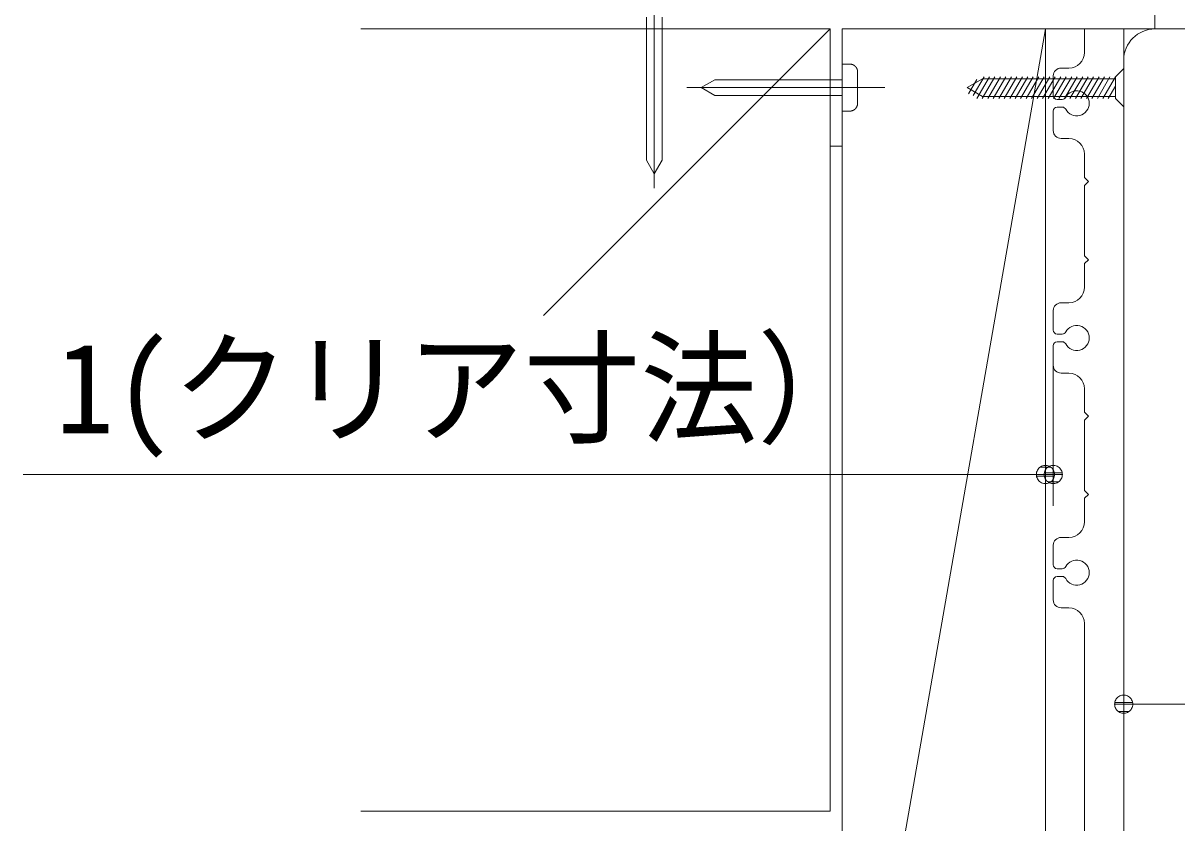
# Model space of a CAD drawing. Units: millimetres on the paper. Extents: x -305 to 305, y -152 to 152.
# Drawn here: x -66.05 to -29.18, y -76.68 to -51.11 of the extents above; entities that cross this region are included whole.
import ezdxf
from ezdxf.enums import TextEntityAlignment as Align

# ---------------------------------------------------------------- set-up
doc = ezdxf.new("R2010")
doc.units = ezdxf.units.MM
doc.linetypes.add('LONG_DASHED2', pattern=[13, 12, -1])
doc.layers.add('0-1_0', color=7, linetype='Continuous', lineweight=9)
doc.layers.add('0-6_RV', color=7, linetype='Continuous', lineweight=9)
doc.styles.add('ＭＳ ゴシック', font='')
doc.styles.get('ＭＳ ゴシック').set_extended_font_data('MS Gothic')

# ---------------------------------------------------------------- blocks, each defined once
blk = doc.blocks.new('_DOTSMALL')
at = {"layer": '0-1_0'}
for p, q in [((0.0746, 0.1), (-0.0746, 0.1)), ((0.1223, -0.0248), (-0.1223, -0.0248))]:
    blk.add_line(p, q, dxfattribs=at)
for points in [[(0.125, 0), (0.124, 0.0157), (0.1211, 0.0311), (0.1162, 0.046), (0.1095, 0.0602), (0.1011, 0.0735), (0.0911, 0.0856), (0.0797, 0.0963), (0.067, 0.1055), (0.0532, 0.1131), (0.0386, 0.1189), (0.0234, 0.1228), (0.0078, 0.1248), (-0.0078, 0.1248), (-0.0234, 0.1228), (-0.0386, 0.1189), (-0.0532, 0.1131), (-0.067, 0.1055), (-0.0797, 0.0963), (-0.0911, 0.0856), (-0.1011, 0.0735), (-0.1095, 0.0602), (-0.1162, 0.046), (-0.1211, 0.0311), (-0.124, 0.0157), (-0.125, 0), (0, 0)], [(-0.125, 0), (-0.124, -0.0157), (-0.1211, -0.0311), (-0.1162, -0.046), (-0.1095, -0.0602), (-0.1011, -0.0735), (-0.0911, -0.0856), (-0.0797, -0.0963), (-0.067, -0.1055), (-0.0532, -0.1131), (-0.0386, -0.1189), (-0.0234, -0.1228), (-0.0078, -0.1248), (0.0078, -0.1248), (0.0234, -0.1228), (0.0386, -0.1189), (0.0532, -0.1131), (0.067, -0.1055), (0.0797, -0.0963), (0.0911, -0.0856), (0.1011, -0.0735), (0.1095, -0.0602), (0.1162, -0.046), (0.1211, -0.0311), (0.124, -0.0157), (0.125, 0), (0, 0)]]:
    blk.add_lwpolyline(points, close=True, dxfattribs=at)

msp = doc.modelspace()

# ---------------------------------------------------------------- linework, layer by layer
at = {"layer": '0-6_RV', "linetype": 'LONG_DASHED2'}
for p, q in [((-45.883, -49.564), (-45.883, -56.386)), ((-29.878, -50.677), (-29.878, -51.302)), ((-46.133, -50.928), (-46.133, -55.493)), ((-45.632, -50.928), (-45.632, -55.493)), ((-52.044, -51.304), (-45.222, -51.304)), ((-40.255, -51.302), (-46.946, -51.302)), ((-40.255, -51.302), (-40.255, -55.053)), ((-39.881, -51.302), (-39.881, -55.053)), ((-1.013, -51.302), (-39.881, -51.302)), ((-39.632, -52.426), (-39.881, -52.426)), ((-39.382, -52.677), (-39.382, -53.677)), ((-35.396, -52.898), (-35.882, -53.177)), ((-35.573, -52.919), (-35.838, -53.377)), ((-35.342, -52.828), (-35.692, -53.431)), ((-35.17, -52.828), (-35.573, -53.527)), ((-34.995, -52.828), (-35.399, -53.527)), ((-31.143, -52.898), (-35.396, -52.898)), ((-34.818, -52.828), (-35.223, -53.527)), ((-34.645, -52.828), (-35.046, -53.527)), ((-34.467, -52.828), (-34.871, -53.527)), ((-34.294, -52.828), (-34.695, -53.527)), ((-34.117, -52.828), (-34.521, -53.527)), ((-33.944, -52.828), (-34.348, -53.527)), ((-33.769, -52.828), (-34.173, -53.527)), ((-33.594, -52.828), (-33.998, -53.527)), ((-33.419, -52.828), (-33.823, -53.527)), ((-33.244, -52.828), (-33.648, -53.527)), ((-33.066, -52.828), (-33.47, -53.527)), ((-32.891, -52.828), (-33.297, -53.527)), ((-32.719, -52.828), (-33.12, -53.527)), ((-32.541, -52.828), (-32.947, -53.527)), ((-32.367, -52.828), (-32.772, -53.527)), ((-32.189, -52.828), (-32.597, -53.527)), ((-32.018, -52.828), (-32.423, -53.527)), ((-31.843, -52.828), (-32.247, -53.527)), ((-31.666, -52.828), (-32.072, -53.527)), ((-31.493, -52.828), (-31.895, -53.527)), ((-31.316, -52.828), (-31.72, -53.527)), ((-31.143, -52.828), (-31.544, -53.527)), ((-38.516, -53.177), (-44.84, -53.177)), ((-43.949, -53.426), (-44.383, -53.177)), ((-39.881, -53.426), (-43.949, -53.426)), ((-35.396, -53.459), (-35.882, -53.177)), ((-31.143, -53.459), (-35.396, -53.459)), ((-31.143, -53.13), (-31.372, -53.527)), ((-39.632, -53.928), (-39.881, -53.928)), ((-39.881, -55.053), (-40.255, -55.053)), ((-46.133, -55.493), (-45.883, -55.928)), ((-45.632, -55.493), (-45.883, -55.928))]:
    msp.add_line(p, q, dxfattribs=at)
at = {"layer": '0-6_RV'}
for p, q in [((-40.255, -51.302), (-49.417, -60.458)), ((-39.881, -88.55), (-39.881, -51.302)), ((-33.753, -51.302), (-39.881, -51.302)), ((-33.379, -51.302), (-39.881, -88.55)), ((-33.379, -88.55), (-33.379, -51.302)), ((-32.129, -51.302), (-32.129, -52.052)), ((-30.879, -51.302), (-32.129, -51.302)), ((-30.879, -51.302), (-30.879, -92.552)), ((-32.629, -52.552), (-32.879, -52.552)), ((-33.129, -52.802), (-33.129, -53.427)), ((-32.84, -53.552), (-33.004, -53.552)), ((-32.84, -53.802), (-33.004, -53.802)), ((-33.129, -53.927), (-33.129, -54.552)), ((-32.629, -54.802), (-32.879, -54.802)), ((-32.129, -55.302), (-32.129, -56.052)), ((-32.129, -56.302), (-32.129, -58.552)), ((-32.129, -58.552), (-32.004, -58.677)), ((-32.004, -58.677), (-32.129, -58.802)), ((-32.129, -58.802), (-32.129, -59.552)), ((-32.629, -60.052), (-32.879, -60.052)), ((-33.129, -60.302), (-33.129, -60.927)), ((-32.84, -61.052), (-33.004, -61.052)), ((-33.129, -61.427), (-33.129, -62.052)), ((-33.129, -61.427), (-33.129, -66.542)), ((-32.84, -61.302), (-33.004, -61.302)), ((-32.629, -62.302), (-32.879, -62.302)), ((-32.129, -62.802), (-32.129, -63.552)), ((-32.129, -63.802), (-32.129, -66.052)), ((-33.379, -65.542), (-66.054, -65.542)), ((-33.129, -65.542), (-33.379, -65.542)), ((-32.129, -66.052), (-32.004, -66.177)), ((-32.004, -66.177), (-32.129, -66.302)), ((-32.129, -66.302), (-32.129, -67.052)), ((-33.129, -67.802), (-33.129, -68.427)), ((-32.629, -67.552), (-32.879, -67.552)), ((-32.84, -68.552), (-33.004, -68.552)), ((-33.129, -68.927), (-33.129, -69.552)), ((-32.84, -68.802), (-33.004, -68.802)), ((-32.629, -69.802), (-32.879, -69.802)), ((-32.129, -70.302), (-32.129, -77.052)), ((-30.879, -72.882), (34.085, -72.882)), ((-55.261, -76.301), (-40.255, -76.301))]:
    msp.add_line(p, q, dxfattribs=at)
for points in [[(-55.261, -51.302), (-40.255, -51.302), (-40.255, -76.301)], [(-32.129, -56.052), (-32.004, -56.177), (-32.129, -56.302)], [(-32.129, -63.552), (-32.004, -63.677), (-32.129, -63.802)]]:
    msp.add_lwpolyline(points, dxfattribs=at)
at = {"layer": '0-6_RV', "linetype": 'LONG_DASHED2'}
for points in [[(-39.568, -52.434), (-39.571, -52.434), (-39.574, -52.433), (-39.576, -52.432), (-39.579, -52.432), (-39.582, -52.431), (-39.585, -52.431), (-39.587, -52.43), (-39.59, -52.43), (-39.593, -52.429), (-39.596, -52.429), (-39.599, -52.428), (-39.601, -52.428), (-39.604, -52.428), (-39.607, -52.427), (-39.61, -52.427), (-39.613, -52.427), (-39.615, -52.427), (-39.618, -52.427), (-39.621, -52.426), (-39.624, -52.426), (-39.627, -52.426), (-39.629, -52.426), (-39.632, -52.426)], [(-39.472, -52.485), (-39.474, -52.483), (-39.476, -52.481), (-39.478, -52.479), (-39.48, -52.478), (-39.483, -52.476), (-39.485, -52.474), (-39.487, -52.473), (-39.489, -52.471), (-39.492, -52.469), (-39.494, -52.468), (-39.496, -52.466), (-39.499, -52.465), (-39.501, -52.463), (-39.504, -52.462), (-39.506, -52.46), (-39.508, -52.459), (-39.511, -52.457), (-39.513, -52.456), (-39.516, -52.455), (-39.518, -52.454), (-39.521, -52.452), (-39.523, -52.451), (-39.526, -52.45), (-39.528, -52.449), (-39.531, -52.447), (-39.534, -52.446), (-39.536, -52.445), (-39.539, -52.444), (-39.541, -52.443), (-39.544, -52.442), (-39.547, -52.441), (-39.549, -52.44), (-39.552, -52.439), (-39.555, -52.438), (-39.557, -52.438), (-39.56, -52.437), (-39.563, -52.436), (-39.565, -52.435), (-39.568, -52.434)], [(-39.405, -52.571), (-39.406, -52.568), (-39.408, -52.566), (-39.409, -52.563), (-39.41, -52.561), (-39.412, -52.558), (-39.413, -52.556), (-39.414, -52.553), (-39.416, -52.551), (-39.417, -52.549), (-39.419, -52.546), (-39.42, -52.544), (-39.422, -52.541), (-39.423, -52.539), (-39.425, -52.537), (-39.426, -52.534), (-39.428, -52.532), (-39.429, -52.53), (-39.431, -52.528), (-39.433, -52.525), (-39.435, -52.523), (-39.436, -52.521), (-39.438, -52.519), (-39.44, -52.516), (-39.442, -52.514), (-39.443, -52.512), (-39.445, -52.51), (-39.447, -52.508), (-39.449, -52.506), (-39.451, -52.504), (-39.453, -52.502), (-39.455, -52.5), (-39.457, -52.498), (-39.459, -52.496), (-39.461, -52.494), (-39.463, -52.492), (-39.465, -52.49), (-39.467, -52.488), (-39.469, -52.486), (-39.472, -52.485)], [(-39.382, -52.677), (-39.382, -52.675), (-39.382, -52.672), (-39.382, -52.669), (-39.382, -52.666), (-39.382, -52.663), (-39.382, -52.66), (-39.383, -52.658), (-39.383, -52.655), (-39.383, -52.652), (-39.383, -52.649), (-39.384, -52.646), (-39.384, -52.644), (-39.384, -52.641), (-39.385, -52.638), (-39.385, -52.635), (-39.386, -52.633), (-39.386, -52.63), (-39.387, -52.627), (-39.387, -52.624), (-39.388, -52.621), (-39.389, -52.619), (-39.389, -52.616), (-39.39, -52.613), (-39.391, -52.611), (-39.391, -52.608), (-39.392, -52.605), (-39.393, -52.602), (-39.394, -52.6), (-39.395, -52.597), (-39.396, -52.594), (-39.397, -52.592), (-39.398, -52.589), (-39.399, -52.587), (-39.4, -52.584), (-39.401, -52.581), (-39.402, -52.579), (-39.403, -52.576), (-39.404, -52.574), (-39.405, -52.571)], [(-39.881, -52.927), (-43.949, -52.927), (-44.383, -53.177)], [(-39.526, -53.904), (-39.524, -53.903), (-39.521, -53.902), (-39.518, -53.9), (-39.516, -53.899), (-39.514, -53.898), (-39.511, -53.896), (-39.509, -53.895), (-39.506, -53.893), (-39.504, -53.892), (-39.501, -53.891), (-39.499, -53.889), (-39.497, -53.888), (-39.494, -53.886), (-39.492, -53.884), (-39.49, -53.883), (-39.487, -53.881), (-39.485, -53.88), (-39.483, -53.878), (-39.481, -53.876), (-39.478, -53.874), (-39.476, -53.873), (-39.474, -53.871), (-39.472, -53.869), (-39.47, -53.867), (-39.468, -53.865), (-39.465, -53.864), (-39.463, -53.862), (-39.461, -53.86), (-39.459, -53.858), (-39.457, -53.856), (-39.455, -53.854), (-39.453, -53.852), (-39.451, -53.85), (-39.449, -53.848), (-39.447, -53.846), (-39.446, -53.844), (-39.444, -53.842), (-39.442, -53.839), (-39.44, -53.837)], [(-39.44, -53.837), (-39.438, -53.835), (-39.437, -53.833), (-39.435, -53.831), (-39.433, -53.828), (-39.431, -53.826), (-39.43, -53.824), (-39.428, -53.822), (-39.426, -53.819), (-39.425, -53.817), (-39.423, -53.815), (-39.422, -53.812), (-39.42, -53.81), (-39.419, -53.808), (-39.417, -53.805), (-39.416, -53.803), (-39.415, -53.8), (-39.413, -53.798), (-39.412, -53.795), (-39.41, -53.793), (-39.409, -53.79), (-39.408, -53.788), (-39.407, -53.785), (-39.405, -53.783), (-39.404, -53.78), (-39.403, -53.778), (-39.402, -53.775), (-39.401, -53.773), (-39.4, -53.77), (-39.399, -53.767), (-39.398, -53.765), (-39.397, -53.762), (-39.396, -53.759), (-39.395, -53.757), (-39.394, -53.754), (-39.393, -53.751), (-39.392, -53.749), (-39.392, -53.746), (-39.391, -53.743), (-39.39, -53.741)], [(-39.39, -53.741), (-39.389, -53.738), (-39.389, -53.735), (-39.388, -53.732), (-39.388, -53.73), (-39.387, -53.727), (-39.386, -53.724), (-39.386, -53.721), (-39.385, -53.719), (-39.385, -53.716), (-39.384, -53.713), (-39.384, -53.71), (-39.384, -53.707), (-39.383, -53.705), (-39.383, -53.702), (-39.383, -53.699), (-39.383, -53.696), (-39.382, -53.693), (-39.382, -53.691), (-39.382, -53.688), (-39.382, -53.685), (-39.382, -53.682), (-39.382, -53.679), (-39.382, -53.677)], [(-39.632, -53.928), (-39.629, -53.928), (-39.627, -53.928), (-39.624, -53.928), (-39.621, -53.927), (-39.618, -53.927), (-39.615, -53.927), (-39.613, -53.927), (-39.61, -53.927), (-39.607, -53.926), (-39.604, -53.926), (-39.601, -53.926), (-39.599, -53.925), (-39.596, -53.925), (-39.593, -53.925), (-39.59, -53.924), (-39.587, -53.924), (-39.585, -53.923), (-39.582, -53.923), (-39.579, -53.922), (-39.576, -53.921), (-39.574, -53.921), (-39.571, -53.92), (-39.568, -53.919), (-39.566, -53.919), (-39.563, -53.918), (-39.56, -53.917), (-39.557, -53.916), (-39.555, -53.915), (-39.552, -53.915), (-39.549, -53.914), (-39.547, -53.913), (-39.544, -53.912), (-39.542, -53.911), (-39.539, -53.91), (-39.536, -53.909), (-39.534, -53.907), (-39.531, -53.906), (-39.529, -53.905), (-39.526, -53.904)]]:
    msp.add_lwpolyline(points, dxfattribs=at)
msp.add_lwpolyline([(-30.879, -52.564), (-30.879, -53.789), (-31.143, -53.527), (-31.143, -52.828)], close=True, dxfattribs=at)
msp.add_arc((-29.879, -52.302), 1, 90, 180, dxfattribs=at)
at = {"layer": '0-6_RV'}
for centre, radius, start, end in [((-32.629, -52.052), 0.5, 270, 0), ((-32.879, -52.802), 0.25, 90, 180), ((-33.004, -53.427), 0.125, 180, 270), ((-32.379, -53.677), 0.4, 208.4369, 151.5631), ((-33.004, -53.927), 0.125, 90, 180), ((-32.84, -53.427), 0.125, 270, 331.5631), ((-32.84, -53.927), 0.125, 28.4369, 90), ((-32.879, -54.552), 0.25, 180, 270), ((-32.629, -55.302), 0.5, 0, 90), ((-32.629, -59.552), 0.5, 270, 0), ((-32.879, -60.302), 0.25, 90, 180), ((-32.379, -61.177), 0.4, 208.4369, 151.5631), ((-33.004, -60.927), 0.125, 180, 270), ((-32.84, -60.927), 0.125, 270, 331.5631), ((-33.004, -61.427), 0.125, 90, 180), ((-32.84, -61.427), 0.125, 28.4369, 90), ((-32.879, -62.052), 0.25, 180, 270), ((-32.629, -62.802), 0.5, 0, 90), ((-32.629, -67.052), 0.5, 270, 0), ((-32.879, -67.802), 0.25, 90, 180), ((-33.004, -68.427), 0.125, 180, 270), ((-32.84, -68.427), 0.125, 270, 331.5631), ((-32.379, -68.677), 0.4, 208.4369, 151.5631), ((-33.004, -68.927), 0.125, 90, 180), ((-32.84, -68.927), 0.125, 28.4369, 90), ((-32.879, -69.552), 0.25, 180, 270), ((-32.629, -70.302), 0.5, 0, 90)]:
    msp.add_arc(centre, radius, start, end, dxfattribs=at)

# ---------------------------------------------------------------- block references
at = {"layer": '0-6_RV', "xscale": 2.32, "yscale": 2.32}
msp.add_blockref('_DOTSMALL', (-33.379, -65.542), dxfattribs=at)
at = {"layer": '0-6_RV', "xscale": 2.32, "yscale": 2.32, "rotation": 180}
for p in [(-33.129, -65.542), (-30.879, -72.882)]:
    msp.add_blockref('_DOTSMALL', p, dxfattribs=at)

# ---------------------------------------------------------------- texts
at = {"layer": '0-6_RV', "style": 'ＭＳ ゴシック', "width": 0.95}
msp.add_text('1(クリア寸法）', height=2.886, dxfattribs=at).set_placement((-65.011, -65.097), align=Align.BOTTOM_LEFT)

doc.saveas('drawing.dxf')
